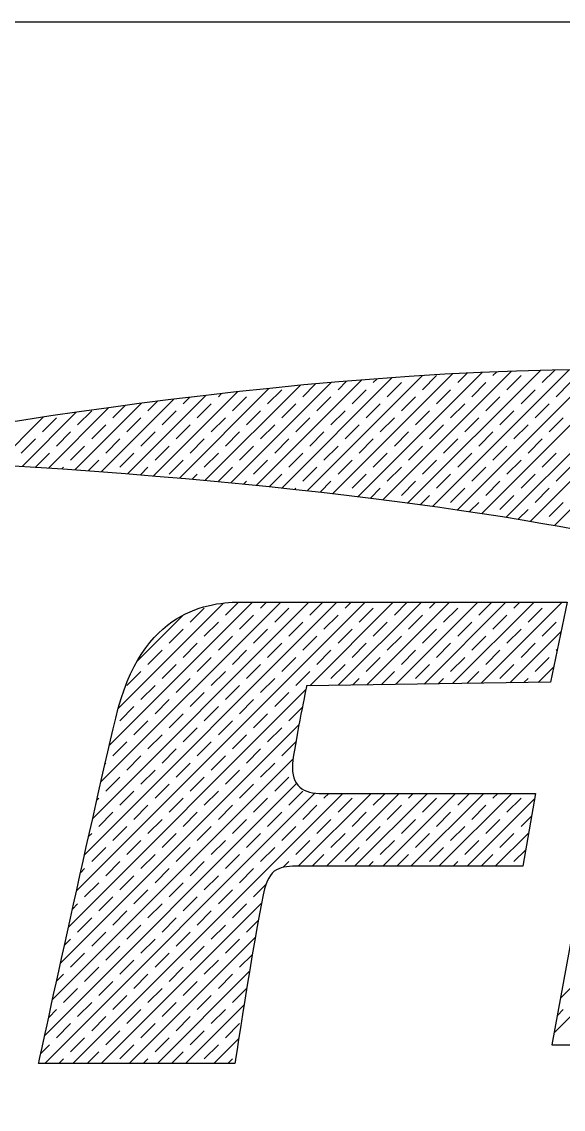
# Model space of a CAD drawing. Header units: millimetres. Extents: x 3916 to 6020, y 1867 to 2649.
# Drawn here: x 5936.15 to 5955.42, y 1952.72 to 1991.38 of the extents above; entities that cross this region are included whole.
import ezdxf

# ---------------------------------------------------------------- set-up
doc = ezdxf.new("R2010")
doc.units = ezdxf.units.MM
doc.layers.add('layer 1', color=7, linetype='Continuous')
doc.layers.add('图层1', color=6, linetype='Continuous', lineweight=5)

# ---------------------------------------------------------------- blocks, each defined once
blk = doc.blocks.new('002')
at = {"color": 1, "lineweight": -3}
for p, q in [((57734.228, 37296.014), (57739.762, 37301.547)), ((57735.505, 37295.876), (57741.278, 37301.649)), ((57736.775, 37295.732), (57742.78, 37301.738)), ((57738.039, 37295.582), (57744.268, 37301.811)), ((57738.802, 37301.297), (57738.996, 37301.491)), ((57739.297, 37295.425), (57745.742, 37301.87)), ((57740.548, 37295.262), (57747.2, 37301.914)), ((57741.277, 37300.943), (57741.984, 37301.65)), ((57741.792, 37295.092), (57748.642, 37301.943)), ((57743.029, 37294.915), (57750.069, 37301.955)), ((57743.045, 37301.297), (57743.524, 37301.776)), ((57744.259, 37294.731), (57751.479, 37301.951)), ((57744.813, 37301.65), (57745.005, 37301.843)), ((57745.482, 37294.54), (57752.876, 37301.934)), ((57745.52, 37300.943), (57746.227, 37301.65)), ((57746.697, 37294.34), (57754.262, 37301.905)), ((57747.287, 37301.297), (57747.921, 37301.93)), ((57747.903, 37294.132), (57755.636, 37301.865)), ((57729.066, 37296.509), (57733.563, 37301.005)), ((57730.365, 37296.393), (57735.132, 37301.16)), ((57731.658, 37296.272), (57736.689, 37301.303)), ((57732.946, 37296.146), (57738.232, 37301.432)), ((57733.499, 37300.236), (57734.206, 37300.943)), ((57735.267, 37300.59), (57735.91, 37301.233)), ((57737.034, 37300.943), (57737.46, 37301.369)), ((57737.741, 37300.236), (57738.449, 37300.943)), ((57739.509, 37300.59), (57740.216, 37301.297)), ((57741.984, 37300.236), (57742.691, 37300.943)), ((57743.752, 37300.59), (57744.459, 37301.297)), ((57746.227, 37300.236), (57746.934, 37300.943)), ((57747.994, 37300.59), (57748.702, 37301.297)), ((57725.139, 37296.824), (57728.779, 37300.464)), ((57726.453, 37296.724), (57730.386, 37300.657)), ((57727.762, 37296.619), (57731.981, 37300.837)), ((57729.256, 37300.236), (57729.582, 37300.562)), ((57731.024, 37300.59), (57731.183, 37300.749)), ((57731.731, 37299.883), (57732.438, 37300.59)), ((57735.974, 37299.883), (57736.681, 37300.59)), ((57740.216, 37299.883), (57740.923, 37300.59)), ((57744.459, 37299.883), (57745.166, 37300.59)), ((57722.496, 37297.01), (57725.528, 37300.041)), ((57723.82, 37296.919), (57727.159, 37300.259)), ((57723.953, 37299.176), (57724.66, 37299.883)), ((57725.721, 37299.529), (57726.343, 37300.151)), ((57727.488, 37299.883), (57727.968, 37300.363)), ((57728.196, 37299.176), (57728.903, 37299.883)), ((57729.963, 37299.529), (57730.67, 37300.236)), ((57732.438, 37299.176), (57733.145, 37299.883)), ((57734.206, 37299.529), (57734.913, 37300.236)), ((57736.681, 37299.176), (57737.388, 37299.883)), ((57738.449, 37299.529), (57739.156, 37300.236)), ((57740.923, 37299.176), (57741.631, 37299.883)), ((57742.691, 37299.529), (57743.398, 37300.236)), ((57745.166, 37299.176), (57745.873, 37299.883)), ((57746.934, 37299.529), (57747.641, 37300.236)), ((57719.834, 37297.176), (57722.226, 37299.568)), ((57721.167, 37297.095), (57723.883, 37299.811)), ((57722.185, 37298.822), (57722.892, 37299.529)), ((57726.428, 37298.822), (57727.135, 37299.529)), ((57730.67, 37298.822), (57731.377, 37299.529)), ((57734.913, 37298.822), (57735.62, 37299.529)), ((57739.156, 37298.822), (57739.863, 37299.529)), ((57743.398, 37298.822), (57744.105, 37299.529)), ((57747.641, 37298.822), (57748.348, 37299.529)), ((57722.892, 37298.115), (57723.599, 37298.822)), ((57724.66, 37298.468), (57725.367, 37299.176)), ((57727.135, 37298.115), (57727.842, 37298.822)), ((57728.903, 37298.468), (57729.61, 37299.176)), ((57731.377, 37298.115), (57732.085, 37298.822)), ((57733.145, 37298.468), (57733.852, 37299.176)), ((57735.62, 37298.115), (57736.327, 37298.822)), ((57737.388, 37298.468), (57738.095, 37299.176)), ((57739.863, 37298.115), (57740.57, 37298.822)), ((57741.631, 37298.468), (57742.338, 37299.176)), ((57744.105, 37298.115), (57744.813, 37298.822)), ((57745.873, 37298.468), (57746.58, 37299.176)), ((57721.124, 37297.761), (57721.832, 37298.468)), ((57725.367, 37297.761), (57726.074, 37298.468)), ((57729.61, 37297.761), (57730.317, 37298.468)), ((57733.852, 37297.761), (57734.559, 37298.468)), ((57738.095, 37297.761), (57738.802, 37298.468)), ((57742.338, 37297.761), (57743.045, 37298.468)), ((57746.58, 37297.761), (57747.287, 37298.468)), ((57721.832, 37297.054), (57722.539, 37297.761)), ((57723.599, 37297.408), (57724.306, 37298.115)), ((57726.074, 37297.054), (57726.781, 37297.761)), ((57727.842, 37297.408), (57728.549, 37298.115)), ((57730.317, 37297.054), (57731.024, 37297.761)), ((57732.085, 37297.408), (57732.792, 37298.115)), ((57734.559, 37297.054), (57735.267, 37297.761)), ((57736.327, 37297.408), (57737.034, 37298.115)), ((57738.802, 37297.054), (57739.509, 37297.761)), ((57740.57, 37297.408), (57741.277, 37298.115)), ((57743.045, 37297.054), (57743.752, 37297.761)), ((57744.813, 37297.408), (57745.52, 37298.115)), ((57747.287, 37297.054), (57747.994, 37297.761)), ((57724.478, 37296.872), (57725.014, 37297.408)), ((57728.549, 37296.701), (57729.256, 37297.408)), ((57732.792, 37296.701), (57733.499, 37297.408)), ((57737.034, 37296.701), (57737.741, 37297.408)), ((57741.277, 37296.701), (57741.984, 37297.408)), ((57745.52, 37296.701), (57746.227, 37297.408)), ((57723.157, 37296.965), (57723.246, 37297.054)), ((57727.107, 37296.672), (57727.488, 37297.054)), ((57729.714, 37296.452), (57729.963, 37296.701)), ((57731.024, 37296.347), (57731.731, 37297.054)), ((57733.586, 37296.081), (57734.206, 37296.701)), ((57735.267, 37296.347), (57735.974, 37297.054)), ((57737.741, 37295.994), (57738.449, 37296.701)), ((57739.509, 37296.347), (57740.216, 37297.054)), ((57741.984, 37295.994), (57742.691, 37296.701)), ((57743.752, 37296.347), (57744.459, 37297.054)), ((57746.227, 37295.994), (57746.934, 37296.701)), ((57747.994, 37296.347), (57748.702, 37297.054)), ((57732.301, 37296.21), (57732.438, 37296.347)), ((57736.139, 37295.805), (57736.681, 37296.347)), ((57740.216, 37295.64), (57740.923, 37296.347)), ((57744.459, 37295.64), (57745.166, 37296.347)), ((57734.865, 37295.946), (57734.913, 37295.994)), ((57738.667, 37295.505), (57739.156, 37295.994)), ((57741.169, 37295.178), (57741.631, 37295.64)), ((57742.691, 37295.287), (57743.398, 37295.994)), ((57745.166, 37294.933), (57745.873, 37295.64)), ((57746.934, 37295.287), (57747.641, 37295.994)), ((57743.643, 37294.825), (57744.105, 37295.287)), ((57746.088, 37294.441), (57746.58, 37294.933)), ((57747.641, 37294.579), (57748.348, 37295.287)), ((57723.897, 37275.783), (57738.395, 37290.282)), ((57724.301, 37277.602), (57736.981, 37290.282)), ((57724.71, 37279.424), (57735.567, 37290.282)), ((57725.123, 37281.252), (57734.153, 37290.282)), ((57725.544, 37283.086), (57732.739, 37290.282)), ((57725.989, 37284.946), (57731.276, 37290.233)), ((57731.377, 37289.63), (57732.028, 37290.28)), ((57733.145, 37289.983), (57733.444, 37290.282)), ((57735.612, 37286.084), (57739.81, 37290.282)), ((57735.62, 37289.63), (57736.272, 37290.282)), ((57737.047, 37286.105), (57741.224, 37290.282)), ((57737.388, 37289.983), (57737.686, 37290.282)), ((57738.482, 37286.126), (57742.638, 37290.282)), ((57739.863, 37289.63), (57740.515, 37290.282)), ((57739.918, 37286.147), (57744.052, 37290.282)), ((57741.353, 37286.168), (57745.467, 37290.282)), ((57741.631, 37289.983), (57741.929, 37290.282)), ((57742.788, 37286.189), (57746.881, 37290.282)), ((57744.105, 37289.63), (57744.757, 37290.282)), ((57744.224, 37286.21), (57748.295, 37290.282)), ((57745.873, 37289.983), (57746.172, 37290.282)), ((57726.944, 37287.316), (57729.266, 37289.638)), ((57729.61, 37289.276), (57730.317, 37289.983)), ((57732.085, 37288.923), (57732.792, 37289.63)), ((57733.852, 37289.276), (57734.559, 37289.983)), ((57736.327, 37288.923), (57737.034, 37289.63)), ((57738.095, 37289.276), (57738.802, 37289.983)), ((57740.57, 37288.923), (57741.277, 37289.63)), ((57742.338, 37289.276), (57743.045, 37289.983)), ((57744.813, 37288.923), (57745.52, 37289.63)), ((57746.58, 37289.276), (57747.287, 37289.983)), ((57728.549, 37288.215), (57729.256, 37288.923)), ((57730.317, 37288.569), (57731.024, 37289.276)), ((57732.792, 37288.215), (57733.499, 37288.923)), ((57734.559, 37288.569), (57735.267, 37289.276)), ((57737.034, 37288.215), (57737.741, 37288.923)), ((57738.802, 37288.569), (57739.509, 37289.276)), ((57741.277, 37288.215), (57741.984, 37288.923)), ((57743.045, 37288.569), (57743.752, 37289.276)), ((57745.52, 37288.215), (57746.227, 37288.923)), ((57747.287, 37288.569), (57747.994, 37289.276)), ((57731.024, 37287.862), (57731.731, 37288.569)), ((57735.267, 37287.862), (57735.974, 37288.569)), ((57739.509, 37287.862), (57740.216, 37288.569)), ((57743.752, 37287.862), (57744.459, 37288.569)), ((57745.659, 37286.231), (57748.24, 37288.812)), ((57727.488, 37287.155), (57728.196, 37287.862)), ((57729.256, 37287.508), (57729.963, 37288.215)), ((57731.731, 37287.155), (57732.438, 37287.862)), ((57733.499, 37287.508), (57734.206, 37288.215)), ((57735.974, 37287.155), (57736.681, 37287.862)), ((57737.741, 37287.508), (57738.449, 37288.215)), ((57740.216, 37287.155), (57740.923, 37287.862)), ((57741.984, 37287.508), (57742.691, 37288.215)), ((57744.459, 37287.155), (57745.166, 37287.862)), ((57746.227, 37287.508), (57746.934, 37288.215)), ((57747.994, 37287.862), (57748.051, 37287.919)), ((57729.963, 37286.801), (57730.67, 37287.508)), ((57734.206, 37286.801), (57734.913, 37287.508)), ((57738.449, 37286.801), (57739.156, 37287.508)), ((57742.691, 37286.801), (57743.398, 37287.508)), ((57746.934, 37286.801), (57747.641, 37287.508)), ((57726.428, 37286.094), (57727.135, 37286.801)), ((57728.196, 37286.448), (57728.903, 37287.155)), ((57730.67, 37286.094), (57731.377, 37286.801)), ((57732.438, 37286.448), (57733.145, 37287.155)), ((57734.913, 37286.094), (57735.62, 37286.801)), ((57736.681, 37286.448), (57737.388, 37287.155)), ((57739.198, 37286.136), (57739.863, 37286.801)), ((57740.923, 37286.448), (57741.631, 37287.155)), ((57743.504, 37286.2), (57744.105, 37286.801)), ((57745.166, 37286.448), (57745.873, 37287.155)), ((57747.094, 37286.253), (57747.862, 37287.02)), ((57728.903, 37285.741), (57729.61, 37286.448)), ((57733.145, 37285.741), (57733.852, 37286.448)), ((57737.763, 37286.115), (57738.095, 37286.448)), ((57742.069, 37286.179), (57742.338, 37286.448)), ((57746.375, 37286.242), (57746.58, 37286.448)), ((57723.495, 37273.967), (57735.42, 37285.892)), ((57727.135, 37285.387), (57727.842, 37286.094)), ((57729.61, 37285.033), (57730.317, 37285.741)), ((57731.377, 37285.387), (57732.085, 37286.094)), ((57733.852, 37285.033), (57734.559, 37285.741)), ((57727.842, 37284.68), (57728.549, 37285.387)), ((57732.085, 37284.68), (57732.792, 37285.387)), ((57726.074, 37284.326), (57726.781, 37285.033)), ((57728.549, 37283.973), (57729.256, 37284.68)), ((57730.317, 37284.326), (57731.024, 37285.033)), ((57732.792, 37283.973), (57733.499, 37284.68)), ((57734.559, 37284.326), (57735.244, 37285.011)), ((57723.095, 37272.153), (57735.075, 37284.132)), ((57726.781, 37283.619), (57727.488, 37284.326)), ((57731.024, 37283.619), (57731.731, 37284.326)), ((57727.488, 37282.912), (57728.196, 37283.619)), ((57729.256, 37283.266), (57729.963, 37283.973)), ((57731.731, 37282.912), (57732.438, 37283.619)), ((57733.499, 37283.266), (57734.206, 37283.973)), ((57725.721, 37282.559), (57726.428, 37283.266)), ((57728.196, 37282.205), (57728.903, 37282.912)), ((57729.963, 37282.559), (57730.67, 37283.266)), ((57732.438, 37282.205), (57733.145, 37282.912)), ((57734.206, 37282.559), (57734.913, 37283.266)), ((57722.698, 37270.342), (57734.778, 37282.421)), ((57726.428, 37281.851), (57727.135, 37282.559)), ((57730.67, 37281.851), (57731.377, 37282.559)), ((57748.212, 37270.399), (57760.586, 37282.774)), ((57725.333, 37282.171), (57725.367, 37282.205)), ((57727.135, 37281.144), (57727.842, 37281.851)), ((57728.903, 37281.498), (57729.61, 37282.205)), ((57731.377, 37281.144), (57732.085, 37281.851)), ((57733.145, 37281.498), (57733.852, 37282.205)), ((57725.367, 37280.791), (57726.074, 37281.498)), ((57729.61, 37280.791), (57730.317, 37281.498)), ((57733.852, 37280.791), (57734.559, 37281.498)), ((57722.303, 37268.532), (57734.95, 37281.18)), ((57726.074, 37280.084), (57726.781, 37280.791)), ((57727.842, 37280.437), (57728.549, 37281.144)), ((57730.317, 37280.084), (57731.024, 37280.791)), ((57732.085, 37280.437), (57732.792, 37281.144)), ((57734.559, 37280.084), (57735.267, 37280.791)), ((57747.894, 37268.668), (57760.399, 37281.172)), ((57722.306, 37267.121), (57735.876, 37280.691)), ((57723.72, 37267.121), (57737.28, 37280.681)), ((57724.916, 37280.34), (57725.014, 37280.437)), ((57728.549, 37279.73), (57729.256, 37280.437)), ((57732.792, 37279.73), (57733.499, 37280.437)), ((57735.035, 37277.022), (57738.695, 37280.681)), ((57736.327, 37280.437), (57736.571, 37280.681)), ((57736.449, 37277.021), (57740.109, 37280.681)), ((57737.034, 37279.73), (57737.741, 37280.437)), ((57737.863, 37277.021), (57741.523, 37280.681)), ((57738.802, 37280.084), (57739.4, 37280.681)), ((57739.277, 37277.021), (57742.937, 37280.681)), ((57740.57, 37280.437), (57740.814, 37280.681)), ((57740.691, 37277.021), (57744.352, 37280.681)), ((57741.277, 37279.73), (57741.984, 37280.437)), ((57742.106, 37277.021), (57745.766, 37280.681)), ((57743.045, 37280.084), (57743.642, 37280.681)), ((57743.52, 37277.021), (57746.913, 37280.415)), ((57744.813, 37280.437), (57745.057, 37280.681)), ((57745.52, 37279.73), (57746.227, 37280.437)), ((57725.014, 37279.023), (57725.721, 37279.73)), ((57726.781, 37279.377), (57727.488, 37280.084)), ((57729.256, 37279.023), (57729.963, 37279.73)), ((57731.024, 37279.377), (57731.731, 37280.084)), ((57733.499, 37279.023), (57734.206, 37279.73)), ((57735.267, 37279.377), (57735.974, 37280.084)), ((57737.741, 37279.023), (57738.449, 37279.73)), ((57739.509, 37279.377), (57740.216, 37280.084)), ((57741.984, 37279.023), (57742.691, 37279.73)), ((57743.752, 37279.377), (57744.459, 37280.084)), ((57727.488, 37278.67), (57728.196, 37279.377)), ((57731.731, 37278.67), (57732.438, 37279.377)), ((57735.974, 37278.67), (57736.681, 37279.377)), ((57740.216, 37278.67), (57740.923, 37279.377)), ((57744.459, 37278.67), (57745.166, 37279.377)), ((57746.227, 37279.023), (57746.765, 37279.561)), ((57724.505, 37278.515), (57724.66, 37278.67)), ((57725.721, 37278.316), (57726.428, 37279.023)), ((57728.196, 37277.962), (57728.903, 37278.67)), ((57729.963, 37278.316), (57730.67, 37279.023)), ((57732.438, 37277.962), (57733.145, 37278.67)), ((57734.206, 37278.316), (57734.913, 37279.023)), ((57736.681, 37277.962), (57737.388, 37278.67)), ((57738.449, 37278.316), (57739.156, 37279.023)), ((57740.923, 37277.962), (57741.631, 37278.67)), ((57742.691, 37278.316), (57743.398, 37279.023)), ((57744.934, 37277.021), (57746.616, 37278.703)), ((57745.166, 37277.962), (57745.873, 37278.67)), ((57726.428, 37277.609), (57727.135, 37278.316)), ((57730.67, 37277.609), (57731.377, 37278.316)), ((57734.913, 37277.609), (57735.62, 37278.316)), ((57739.156, 37277.609), (57739.863, 37278.316)), ((57743.398, 37277.609), (57744.105, 37278.316)), ((57724.66, 37277.255), (57725.367, 37277.962)), ((57727.135, 37276.902), (57727.842, 37277.609)), ((57728.903, 37277.255), (57729.61, 37277.962)), ((57731.377, 37276.902), (57732.085, 37277.609)), ((57733.145, 37277.255), (57733.852, 37277.962)), ((57735.74, 37277.021), (57736.327, 37277.609)), ((57737.388, 37277.255), (57738.095, 37277.962)), ((57739.982, 37277.021), (57740.57, 37277.609)), ((57741.631, 37277.255), (57742.338, 37277.962)), ((57744.225, 37277.021), (57744.813, 37277.609)), ((57745.873, 37277.255), (57746.468, 37277.85)), ((57724.099, 37276.694), (57724.306, 37276.902)), ((57725.367, 37276.548), (57726.074, 37277.255)), ((57727.842, 37276.195), (57728.549, 37276.902)), ((57729.61, 37276.548), (57730.317, 37277.255)), ((57732.085, 37276.195), (57732.792, 37276.902)), ((57734.274, 37276.97), (57734.559, 37277.255)), ((57738.568, 37277.021), (57738.802, 37277.255)), ((57742.811, 37277.021), (57743.045, 37277.255)), ((57726.074, 37275.841), (57726.781, 37276.548)), ((57730.317, 37275.841), (57731.024, 37276.548)), ((57724.306, 37275.488), (57725.014, 37276.195)), ((57726.781, 37275.134), (57727.488, 37275.841)), ((57728.549, 37275.488), (57729.256, 37276.195)), ((57731.024, 37275.134), (57731.731, 37275.841)), ((57732.792, 37275.488), (57733.405, 37276.1)), ((57725.014, 37274.78), (57725.721, 37275.488)), ((57729.256, 37274.78), (57729.963, 37275.488)), ((57723.696, 37274.877), (57723.953, 37275.134)), ((57725.134, 37267.121), (57733.186, 37275.172)), ((57725.721, 37274.073), (57726.428, 37274.78)), ((57727.488, 37274.427), (57728.196, 37275.134)), ((57729.963, 37274.073), (57730.67, 37274.78)), ((57731.731, 37274.427), (57732.438, 37275.134)), ((57723.953, 37273.72), (57724.66, 37274.427)), ((57728.196, 37273.72), (57728.903, 37274.427)), ((57732.438, 37273.72), (57733.025, 37274.307)), ((57724.66, 37273.013), (57725.367, 37273.72)), ((57726.428, 37273.366), (57727.135, 37274.073)), ((57728.903, 37273.013), (57729.61, 37273.72)), ((57730.67, 37273.366), (57731.377, 37274.073)), ((57723.295, 37273.062), (57723.599, 37273.366)), ((57726.549, 37267.121), (57732.875, 37273.448)), ((57727.135, 37272.659), (57727.842, 37273.366)), ((57731.377, 37272.659), (57732.085, 37273.366)), ((57723.599, 37271.952), (57724.306, 37272.659)), ((57725.367, 37272.306), (57726.074, 37273.013)), ((57727.842, 37271.952), (57728.549, 37272.659)), ((57729.61, 37272.306), (57730.317, 37273.013)), ((57732.085, 37271.952), (57732.732, 37272.599)), ((57726.074, 37271.598), (57726.781, 37272.306)), ((57730.317, 37271.598), (57731.024, 37272.306)), ((57722.897, 37271.25), (57723.246, 37271.598)), ((57724.306, 37271.245), (57725.014, 37271.952)), ((57726.781, 37270.891), (57727.488, 37271.598)), ((57727.963, 37267.121), (57732.591, 37271.749)), ((57728.549, 37271.245), (57729.256, 37271.952)), ((57731.024, 37270.891), (57731.731, 37271.598)), ((57723.246, 37270.184), (57723.953, 37270.891)), ((57725.014, 37270.538), (57725.721, 37271.245)), ((57727.488, 37270.184), (57728.196, 37270.891)), ((57729.256, 37270.538), (57729.963, 37271.245)), ((57731.731, 37270.184), (57732.438, 37270.891)), ((57725.721, 37269.831), (57726.428, 37270.538)), ((57729.963, 37269.831), (57730.67, 37270.538)), ((57722.501, 37269.439), (57722.892, 37269.831)), ((57723.953, 37269.477), (57724.66, 37270.184)), ((57726.428, 37269.124), (57727.135, 37269.831)), ((57728.196, 37269.477), (57728.903, 37270.184)), ((57729.377, 37267.121), (57732.317, 37270.061)), ((57730.67, 37269.124), (57731.377, 37269.831)), ((57748.054, 37269.536), (57748.348, 37269.831)), ((57724.66, 37268.77), (57725.367, 37269.477)), ((57728.903, 37268.77), (57729.61, 37269.477)), ((57722.892, 37268.416), (57723.599, 37269.124)), ((57725.367, 37268.063), (57726.074, 37268.77)), ((57727.135, 37268.416), (57727.842, 37269.124)), ((57729.61, 37268.063), (57730.317, 37268.77)), ((57731.377, 37268.416), (57732.085, 37269.124)), ((57723.599, 37267.709), (57724.306, 37268.416)), ((57727.842, 37267.709), (57728.549, 37268.416)), ((57730.791, 37267.121), (57732.051, 37268.38)), ((57722.107, 37267.631), (57722.539, 37268.063)), ((57724.425, 37267.121), (57725.014, 37267.709)), ((57726.074, 37267.356), (57726.781, 37268.063)), ((57728.668, 37267.121), (57729.256, 37267.709)), ((57730.317, 37267.356), (57731.024, 37268.063)), ((57747.985, 37268.053), (57747.994, 37268.063)), ((57723.011, 37267.121), (57723.246, 37267.356)), ((57727.254, 37267.121), (57727.488, 37267.356)), ((57731.496, 37267.121), (57731.731, 37267.356))]:
    blk.add_line(p, q, dxfattribs=at)
at = {"layer": 'layer 1', "color": 1}
for points, knots in [([(57710.879, 37297.602), (57710.879, 37297.602), (57732.477, 37302.102), (57751.359, 37301.952), (57751.359, 37301.952), (57770.241, 37301.802), (57785.413, 37298.877), (57786.671, 37286.201), (57786.671, 37286.201), (57787.93, 37273.526), (57777.131, 37265.201), (57774.68, 37264.826), (57774.68, 37264.826), (57774.68, 37264.826), (57781.239, 37270.976), (57775.74, 37281.701), (57775.74, 37281.701), (57775.74, 37281.701), (57775.408, 37279.601), (57773.355, 37279.376), (57773.355, 37279.376), (57773.355, 37279.376), (57777.661, 37276.526), (57775.74, 37272.926), (57775.74, 37272.926), (57773.818, 37269.326), (57766.133, 37268.126), (57760.237, 37268.126), (57760.237, 37268.126), (57754.34, 37268.126), (57747.781, 37268.051), (57747.781, 37268.051), (57747.781, 37268.051), (57747.781, 37268.051), (57751.823, 37290.102), (57751.823, 37290.102), (57751.823, 37290.102), (57751.823, 37290.102), (57763.152, 37290.102), (57763.152, 37290.102), (57763.152, 37290.102), (57763.152, 37290.102), (57751.558, 37296.102), (57710.879, 37297.602)], [0, 0, 0, 0, 0.090909, 0.090909, 0.090909, 0.090909, 0.181818, 0.181818, 0.181818, 0.181818, 0.272727, 0.272727, 0.272727, 0.272727, 0.363636, 0.363636, 0.363636, 0.363636, 0.454545, 0.454545, 0.454545, 0.454545, 0.545455, 0.545455, 0.545455, 0.545455, 0.636364, 0.636364, 0.636364, 0.636364, 0.727273, 0.727273, 0.727273, 0.727273, 0.818182, 0.818182, 0.818182, 0.818182, 0.909091, 0.909091, 0.909091, 0.909091, 1, 1, 1, 1]), ([(57735.458, 37286.081), (57735.458, 37286.081), (57747.702, 37286.261), (57747.702, 37286.261), (57747.702, 37286.261), (57747.702, 37286.261), (57748.55, 37290.282), (57748.55, 37290.282), (57748.55, 37290.282), (57748.55, 37290.282), (57733.868, 37290.282), (57732.225, 37290.282), (57732.225, 37290.282), (57730.582, 37290.282), (57727.169, 37289.972), (57725.865, 37284.461), (57725.865, 37284.461), (57724.561, 37278.951), (57721.996, 37267.121), (57721.996, 37267.121), (57721.996, 37267.121), (57721.996, 37267.121), (57731.854, 37267.121), (57731.854, 37267.121), (57731.854, 37267.121), (57731.854, 37267.121), (57733.02, 37274.681), (57733.338, 37275.881), (57733.338, 37275.881), (57733.656, 37277.081), (57734.292, 37277.021), (57735.246, 37277.021), (57735.246, 37277.021), (57736.2, 37277.021), (57746.324, 37277.021), (57746.324, 37277.021), (57746.324, 37277.021), (57746.324, 37277.021), (57746.96, 37280.681), (57746.96, 37280.681), (57746.96, 37280.681), (57746.96, 37280.681), (57737.048, 37280.681), (57736.094, 37280.681), (57736.094, 37280.681), (57735.14, 37280.681), (57734.61, 37281.221), (57734.769, 37282.361), (57734.769, 37282.361), (57734.928, 37283.501), (57735.458, 37286.081), (57735.458, 37286.081)], [0, 0, 0, 0, 0.076923, 0.076923, 0.076923, 0.076923, 0.153846, 0.153846, 0.153846, 0.153846, 0.230769, 0.230769, 0.230769, 0.230769, 0.307692, 0.307692, 0.307692, 0.307692, 0.384615, 0.384615, 0.384615, 0.384615, 0.461538, 0.461538, 0.461538, 0.461538, 0.538462, 0.538462, 0.538462, 0.538462, 0.615385, 0.615385, 0.615385, 0.615385, 0.692308, 0.692308, 0.692308, 0.692308, 0.769231, 0.769231, 0.769231, 0.769231, 0.846154, 0.846154, 0.846154, 0.846154, 0.923077, 0.923077, 0.923077, 0.923077, 1, 1, 1, 1])]:
    blk.add_open_spline(points, degree=3, knots=knots, dxfattribs=at)
blk = doc.blocks.new('A$C765A0FFE')
at = {"layer": '图层1', "color": 0, "linetype": 'ByBlock', "lineweight": -3}
blk.add_line((758.643, 156.642), (1373.63, 156.642), dxfattribs=at)
at = {"lineweight": -3, "xscale": 0.8943738727096291, "yscale": 0.8943738727096291, "zscale": 0.8943738727084256}
blk.add_blockref('002', (-50338.261, -33220.864), dxfattribs=at)
blk = doc.blocks.new('A$C4B561680')
blk.add_blockref('A$C765A0FFE', (0, 0))

msp = doc.modelspace()

# ---------------------------------------------------------------- block references
at = {"xscale": 0.7920000000000001, "yscale": 0.7920000000000001, "zscale": 0.7920000000000001}
msp.add_blockref('A$C4B561680', (4917.616, 1867.32), dxfattribs=at)

doc.saveas('drawing.dxf')
